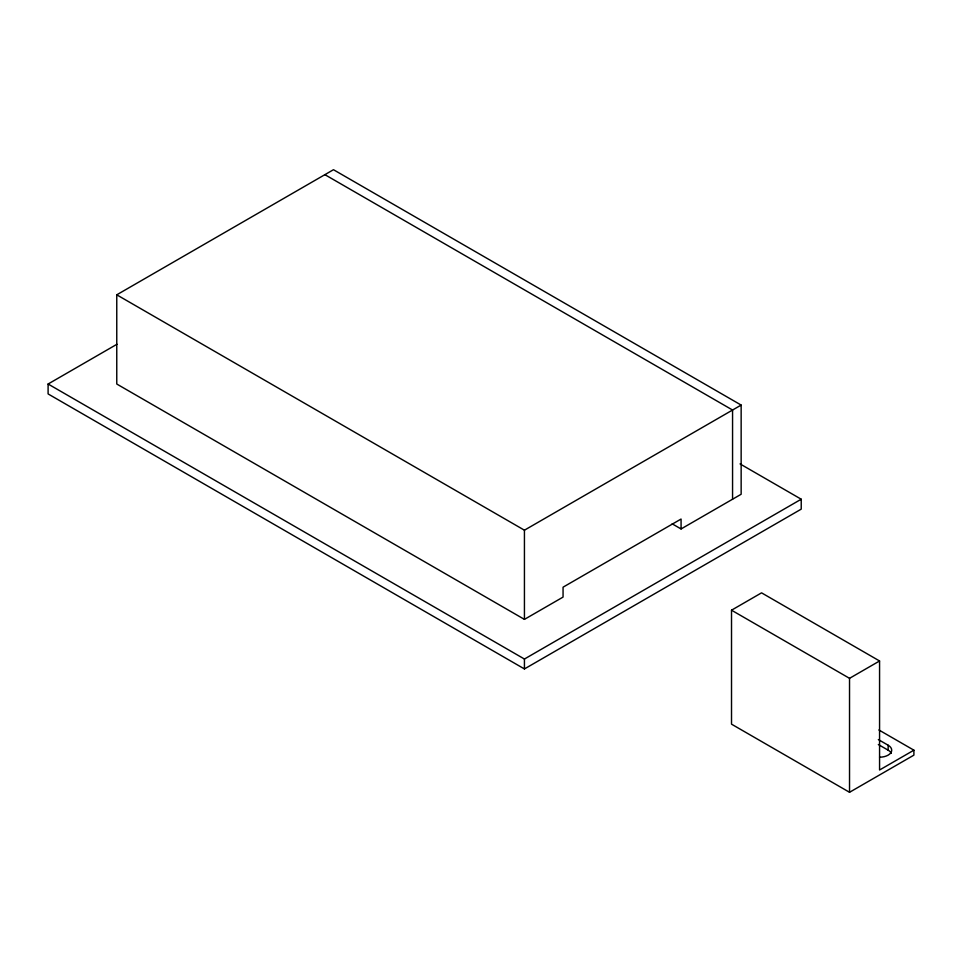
<?xml version="1.0" encoding="UTF-8"?>
<svg xmlns="http://www.w3.org/2000/svg" width="962" height="962" viewBox="0 0 962 962"><rect width="100%" height="100%" fill="white"/><g stroke="black" fill="none" stroke-linecap="round" stroke-linejoin="round"><path stroke-width="1.44" d="M681.072 528.956L681.072 519.047L563.059 587.181L563.059 597.089L524.434 619.384L116.763 384.018L116.763 294.817L333.477 169.709L741.149 405.074L741.149 494.264L681.072 528.956L672.173 523.821M740.067 463.912L801.226 499.218L801.226 509.138L524.434 668.939L48.1 393.927L48.1 384.018L116.967 344.252M116.763 294.817L524.434 530.194L741.149 405.074M48.1 384.018L524.434 659.03L801.226 499.218M731.517 610.197L761.555 592.845L879.569 660.978L879.569 769.997L913.9 750.18L913.9 755.134L849.53 792.291L731.517 724.158L731.517 610.197L849.53 678.33L879.569 660.978M324.891 174.663L732.563 410.028L732.563 499.218M878.883 729.966L913.9 750.18M878.342 739.562L888.154 745.225A12.133 7.011 0 0 1 890.788 752.861A12.133 7.011 0 0 1 879.569 757.19M878.342 744.516L888.154 750.18A12.133 7.011 0 0 1 891.293 753.318M888.154 745.225L888.154 750.18M849.53 678.33L849.53 792.291M524.434 530.194L524.434 619.384M524.434 659.03L524.434 668.939"/></g></svg>
